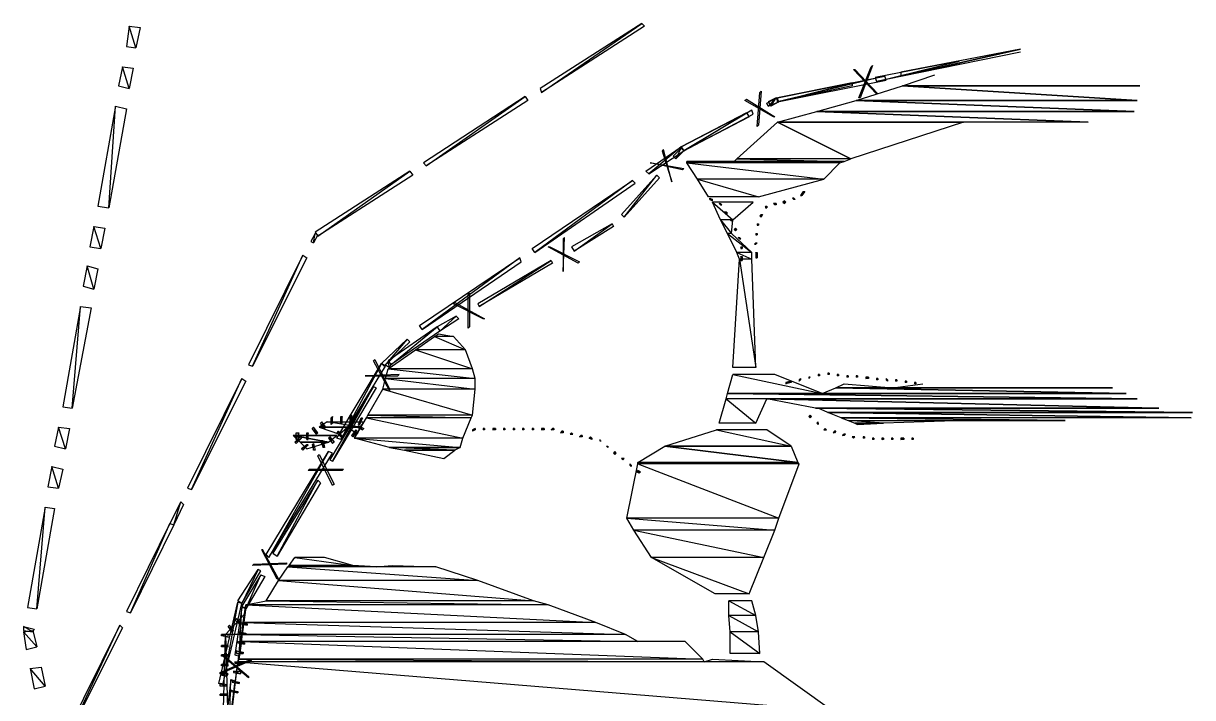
# Model space of a CAD drawing. Header units: feet. Extents: x 676 to 4623, y 1 to 2768.
# Drawn here: x 3180 to 4042, y 642 to 1140 of the extents above; entities that cross this region are included whole.
import ezdxf

# ---------------------------------------------------------------- set-up
doc = ezdxf.new("R2010")
doc.units = ezdxf.units.FT
for name, color, linetype in [('CLEARING_LIMITS', 4, 'Continuous'), ('LANDSCAPE_POND', 6, 'Continuous'), ('SANITARY_CLEAR_ZONE', 6, 'Continuous'), ('WETLAND_EXPANSION', 1, 'Continuous'), ('WETLANDS', 5, 'Continuous')]:
    doc.layers.add(name, color=color, linetype=linetype)

msp = doc.modelspace()

# ---------------------------------------------------------------- linework, layer by layer
at = {"layer": 'CLEARING_LIMITS'}
for points in [[(3256, 1123), (3263, 1122), (3258, 1138), (3256, 1123)], [(3263, 1122), (3258, 1138), (3266, 1137), (3263, 1122)], [(3250, 1094), (3258, 1092), (3253, 1108), (3250, 1094)], [(3258, 1092), (3253, 1108), (3261, 1107), (3258, 1092)], [(3235, 1005), (3243, 1004), (3248, 1079), (3235, 1005)], [(3243, 1004), (3248, 1079), (3256, 1077), (3243, 1004)], [(3229, 975), (3237, 974), (3232, 990), (3229, 975)], [(3237, 974), (3232, 990), (3240, 989), (3237, 974)], [(3224, 946), (3232, 944), (3227, 961), (3224, 946)], [(3232, 944), (3227, 961), (3235, 959), (3232, 944)], [(3209, 857), (3216, 856), (3222, 931), (3209, 857)], [(3216, 856), (3222, 931), (3230, 930), (3216, 856)], [(3203, 828), (3211, 826), (3206, 842), (3203, 828)], [(3211, 826), (3206, 842), (3214, 841), (3211, 826)], [(3198, 798), (3206, 797), (3201, 813), (3198, 798)], [(3206, 797), (3201, 813), (3209, 811), (3206, 797)], [(3183, 709), (3190, 708), (3196, 783), (3183, 709)], [(3190, 708), (3196, 783), (3203, 782), (3190, 708)], [(3180, 692), (3187, 691), (3180, 695), (3180, 692)], [(3187, 691), (3180, 695), (3188, 693), (3187, 691)], [(3190, 680), (3180, 691), (3187, 692), (3190, 680)], [(3182, 678), (3190, 680), (3180, 691), (3182, 678)], [(3196, 651), (3185, 664), (3193, 665), (3196, 651)], [(3188, 649), (3196, 651), (3185, 664), (3188, 649)]]:
    msp.add_lwpolyline(points, dxfattribs=at)
at = {"layer": 'LANDSCAPE_POND'}
for points in [[(3561, 1092), (3562, 1089), (3636, 1140), (3561, 1092)], [(3562, 1089), (3636, 1140), (3638, 1138), (3562, 1089)], [(3915, 1121), (3827, 1104), (3827, 1101), (3915, 1121), (3827, 1101), (3915, 1119)], [(3816, 1098), (3815, 1101), (3736, 1082), (3816, 1098)], [(3815, 1101), (3736, 1082), (3736, 1085), (3815, 1101)], [(3475, 1037), (3477, 1035), (3550, 1086), (3475, 1037)], [(3477, 1035), (3550, 1086), (3552, 1083), (3477, 1035)], [(3735, 1085), (3729, 1079), (3728, 1081), (3735, 1085)], [(3737, 1082), (3735, 1085), (3729, 1079), (3737, 1082)], [(3717, 1076), (3667, 1046), (3665, 1049), (3717, 1076)], [(3718, 1073), (3717, 1076), (3667, 1046), (3718, 1073)], [(3665, 1049), (3641, 1029), (3639, 1031), (3665, 1049)], [(3667, 1046), (3665, 1049), (3641, 1029), (3667, 1046)], [(3395, 986), (3397, 983), (3465, 1031), (3395, 986)], [(3397, 983), (3465, 1031), (3467, 1028), (3397, 983)], [(3629, 1024), (3557, 971), (3555, 974), (3629, 1024)], [(3631, 1022), (3629, 1024), (3557, 971), (3631, 1022)], [(3392, 979), (3394, 978), (3395, 985), (3392, 979)], [(3394, 978), (3395, 985), (3397, 984), (3394, 978)], [(3346, 888), (3349, 887), (3386, 969), (3346, 888)], [(3349, 887), (3386, 969), (3389, 967), (3349, 887)], [(3546, 967), (3474, 914), (3472, 917), (3546, 967)], [(3547, 964), (3546, 967), (3474, 914), (3547, 964)], [(3463, 907), (3446, 887), (3444, 889), (3463, 907)], [(3465, 905), (3463, 907), (3446, 887), (3465, 905)], [(3444, 889), (3414, 833), (3411, 834), (3444, 889)], [(3447, 887), (3444, 889), (3414, 833), (3447, 887)], [(3301, 797), (3304, 796), (3341, 878), (3301, 797)], [(3304, 796), (3341, 878), (3344, 876), (3304, 796)], [(3405, 824), (3361, 746), (3359, 748), (3405, 824)], [(3408, 823), (3405, 824), (3361, 746), (3408, 823)], [(3288, 771), (3291, 770), (3296, 787), (3288, 771)], [(3291, 770), (3296, 787), (3298, 785), (3291, 770)], [(3256, 706), (3259, 705), (3288, 771), (3256, 706)], [(3259, 705), (3288, 771), (3291, 770), (3259, 705)], [(3353, 737), (3341, 712), (3338, 714), (3353, 737)], [(3355, 736), (3353, 737), (3341, 712), (3355, 736)], [(3338, 713), (3327, 652), (3324, 653), (3338, 713)], [(3341, 712), (3338, 713), (3327, 652), (3341, 712)], [(3211, 615), (3213, 614), (3251, 696), (3211, 615)], [(3213, 614), (3251, 696), (3253, 694), (3213, 614)]]:
    msp.add_lwpolyline(points, dxfattribs=at)
at = {"layer": 'SANITARY_CLEAR_ZONE'}
msp.add_line((3713, 1074), (3715, 1071), dxfattribs=at)
for points in [[(3808, 1100), (3809, 1097), (3870, 1112), (3808, 1100)], [(3871, 1110), (3809, 1097), (3870, 1112)], [(3810, 1088), (3809, 1088), (3792, 1106), (3793, 1106), (3810, 1088)], [(3796, 1085), (3805, 1108), (3806, 1109), (3797, 1085), (3796, 1085)], [(3736, 1085), (3736, 1082), (3791, 1096), (3736, 1085)], [(3736, 1082), (3791, 1096), (3791, 1094), (3736, 1082)], [(3721, 1064), (3723, 1089), (3724, 1090), (3722, 1065), (3721, 1064)], [(3734, 1071), (3733, 1071), (3712, 1083), (3713, 1084), (3734, 1071)], [(3729, 1082), (3731, 1079), (3735, 1085), (3729, 1082)], [(3731, 1079), (3735, 1085), (3737, 1082), (3731, 1079)], [(3665, 1049), (3667, 1046), (3713, 1074), (3665, 1049)], [(3667, 1046), (3713, 1074), (3715, 1071), (3667, 1046)], [(3652, 1047), (3651, 1046), (3658, 1023), (3652, 1047)], [(3659, 1042), (3661, 1040), (3665, 1048), (3659, 1042)], [(3661, 1040), (3665, 1048), (3667, 1046), (3661, 1040)], [(3667, 1033), (3666, 1032), (3642, 1037), (3643, 1037), (3667, 1033)], [(3621, 999), (3623, 997), (3647, 1028), (3621, 999)], [(3623, 997), (3647, 1028), (3649, 1026), (3623, 997)], [(3584, 975), (3586, 972), (3614, 992), (3584, 975)], [(3586, 972), (3614, 992), (3615, 990), (3586, 972)], [(3590, 964), (3589, 963), (3567, 975), (3568, 975), (3590, 964)], [(3579, 982), (3578, 981), (3578, 957), (3579, 982)], [(3515, 933), (3516, 931), (3569, 965), (3515, 933)], [(3516, 931), (3569, 965), (3570, 963), (3516, 931)], [(3508, 915), (3508, 940), (3509, 941), (3509, 916), (3508, 915)], [(3520, 922), (3519, 922), (3497, 933), (3498, 934), (3520, 922)], [(3485, 916), (3487, 913), (3499, 924), (3485, 916)], [(3487, 913), (3499, 924), (3501, 922), (3487, 913)], [(3449, 891), (3451, 888), (3485, 916), (3449, 891)], [(3451, 888), (3485, 916), (3487, 913), (3451, 888)], [(3450, 869), (3438, 891), (3439, 892), (3450, 870), (3450, 869)], [(3447, 888), (3450, 886), (3449, 890), (3447, 888)], [(3450, 886), (3449, 890), (3451, 889), (3450, 886)], [(3457, 881), (3432, 880), (3456, 880), (3457, 881)], [(3406, 818), (3408, 817), (3438, 872), (3406, 818)], [(3408, 817), (3438, 872), (3440, 871), (3408, 817)], [(3408, 799), (3397, 821), (3398, 822), (3409, 800), (3408, 799)], [(3416, 811), (3415, 810), (3390, 810), (3391, 811), (3416, 811)], [(3364, 749), (3367, 747), (3397, 803), (3364, 749)], [(3367, 747), (3397, 803), (3399, 801), (3367, 747)], [(3367, 730), (3356, 751), (3356, 752), (3368, 730), (3367, 730)], [(3374, 742), (3374, 741), (3349, 740), (3350, 741), (3374, 742)], [(3341, 710), (3344, 708), (3355, 733), (3341, 710)], [(3344, 708), (3355, 733), (3358, 732), (3344, 708)], [(3336, 674), (3339, 673), (3341, 709), (3336, 674)], [(3339, 673), (3341, 709), (3344, 709), (3339, 673)], [(3346, 657), (3327, 673), (3327, 674), (3346, 658), (3346, 657)], [(3348, 671), (3348, 670), (3325, 660), (3325, 661), (3348, 671)], [(3329, 622), (3332, 622), (3333, 656), (3329, 622)], [(3332, 622), (3333, 656), (3336, 655), (3332, 622)]]:
    msp.add_lwpolyline(points, dxfattribs=at)
at = {"layer": 'WETLAND_EXPANSION'}
for points in [[(3688, 1010), (3686, 1010), (3686, 1011), (3688, 1010)], [(3688, 1009), (3688, 1010), (3686, 1010), (3688, 1009)], [(3740, 1008), (3741, 1007), (3741, 1009), (3740, 1008)], [(3741, 1007), (3741, 1009), (3742, 1008), (3741, 1007)], [(3747, 1011), (3748, 1010), (3748, 1011), (3747, 1011)], [(3748, 1010), (3748, 1011), (3749, 1010), (3748, 1010)], [(3753, 1013), (3754, 1013), (3755, 1016), (3753, 1013)], [(3754, 1013), (3755, 1016), (3756, 1016), (3754, 1013)], [(3694, 1006), (3695, 1006), (3693, 1007), (3694, 1006)], [(3695, 1006), (3693, 1007), (3694, 1007), (3695, 1006)], [(3698, 1000), (3699, 1000), (3697, 1001), (3698, 1000)], [(3699, 1000), (3697, 1001), (3698, 1001), (3699, 1000)], [(3727, 1004), (3728, 1004), (3727, 1005), (3727, 1004)], [(3728, 1004), (3727, 1005), (3728, 1005), (3728, 1004)], [(3733, 1007), (3734, 1006), (3735, 1007), (3733, 1007)], [(3734, 1006), (3735, 1007), (3735, 1006), (3734, 1006)], [(3702, 994), (3701, 995), (3702, 995), (3702, 994)], [(3721, 991), (3722, 991), (3721, 992), (3721, 991)], [(3722, 991), (3721, 992), (3722, 992), (3722, 991)], [(3723, 998), (3724, 997), (3724, 999), (3723, 998)], [(3724, 997), (3724, 999), (3725, 999), (3724, 997)], [(3706, 988), (3704, 988), (3705, 989), (3706, 988)], [(3705, 987), (3706, 988), (3704, 988), (3705, 987)], [(3720, 984), (3721, 984), (3720, 985), (3720, 984)], [(3721, 984), (3720, 985), (3721, 985), (3721, 984)], [(3708, 981), (3709, 981), (3707, 982), (3708, 981)], [(3709, 981), (3707, 982), (3708, 982), (3709, 981)], [(3709, 974), (3710, 974), (3709, 975), (3709, 974)], [(3710, 974), (3709, 975), (3710, 975), (3710, 974)], [(3719, 977), (3720, 977), (3720, 978), (3719, 977)], [(3720, 977), (3720, 978), (3721, 978), (3720, 977)], [(3709, 965), (3710, 965), (3709, 968), (3709, 965)], [(3710, 965), (3709, 968), (3710, 968), (3710, 965)], [(3720, 967), (3721, 967), (3720, 971), (3720, 967)], [(3721, 967), (3720, 971), (3721, 971), (3721, 967)], [(3766, 881), (3766, 880), (3767, 881), (3766, 881)], [(3766, 880), (3767, 881), (3767, 880), (3766, 880)], [(3773, 882), (3773, 881), (3774, 882), (3773, 882)], [(3773, 881), (3774, 882), (3774, 881), (3773, 881)], [(3780, 881), (3780, 880), (3781, 881), (3780, 881)], [(3780, 880), (3781, 881), (3781, 880), (3780, 880)], [(3787, 880), (3787, 879), (3788, 880), (3787, 880)], [(3787, 879), (3788, 880), (3788, 879), (3787, 879)], [(3794, 880), (3794, 879), (3795, 880), (3794, 880)], [(3794, 879), (3795, 880), (3795, 879), (3794, 879)], [(3742, 875), (3742, 874), (3746, 876), (3742, 875)], [(3742, 874), (3746, 876), (3746, 875), (3742, 874)], [(3752, 877), (3752, 876), (3753, 878), (3752, 877)], [(3752, 876), (3753, 878), (3753, 877), (3752, 876)], [(3759, 879), (3759, 878), (3760, 879), (3759, 879)], [(3759, 878), (3760, 879), (3759, 878)], [(3801, 879), (3801, 878), (3803, 879), (3801, 879)], [(3801, 878), (3803, 879), (3803, 878), (3801, 878)], [(3809, 878), (3809, 877), (3810, 878), (3809, 878)], [(3809, 877), (3810, 878), (3810, 877), (3809, 877)], [(3816, 878), (3816, 877), (3817, 877), (3816, 878)], [(3816, 877), (3817, 877), (3817, 876), (3816, 877)], [(3823, 877), (3823, 876), (3824, 877), (3823, 877)], [(3823, 876), (3824, 877), (3824, 876), (3823, 876)], [(3830, 876), (3830, 875), (3831, 876), (3830, 876)], [(3830, 875), (3831, 876), (3831, 875), (3830, 875)], [(3837, 875), (3837, 874), (3838, 875), (3837, 875)], [(3837, 874), (3838, 875), (3838, 874), (3837, 874)], [(3419, 842), (3428, 842), (3426, 837), (3419, 842), (3398, 842), (3428, 842), (3404, 846), (3431, 846), (3428, 842), (3404, 846), (3398, 842), (3413, 837), (3419, 842)], [(3400, 846), (3402, 841), (3399, 845), (3400, 846)], [(3403, 842), (3400, 846), (3402, 841), (3403, 842)], [(3408, 845), (3408, 850), (3407, 844), (3408, 845)], [(3408, 850), (3407, 844), (3407, 849), (3408, 850)], [(3415, 845), (3415, 850), (3414, 845), (3415, 845)], [(3415, 850), (3414, 845), (3414, 850), (3415, 850)], [(3423, 846), (3422, 851), (3421, 846), (3423, 846)], [(3422, 851), (3421, 846), (3421, 851), (3422, 851)], [(3428, 844), (3430, 849), (3427, 844), (3428, 844)], [(3430, 849), (3427, 844), (3429, 849), (3430, 849)], [(3760, 851), (3759, 850), (3761, 850), (3760, 851)], [(3759, 850), (3761, 850), (3760, 849), (3759, 850)], [(3766, 846), (3765, 845), (3766, 845), (3766, 846)], [(3765, 845), (3766, 845), (3766, 844), (3765, 845)], [(3383, 833), (3383, 838), (3381, 833), (3383, 833)], [(3383, 838), (3381, 833), (3381, 838), (3383, 838)], [(3390, 833), (3390, 838), (3389, 833), (3390, 833)], [(3390, 838), (3389, 833), (3389, 838), (3390, 838)], [(3394, 842), (3396, 837), (3393, 841), (3394, 842)], [(3397, 838), (3394, 842), (3396, 837), (3397, 838)], [(3411, 838), (3414, 835), (3412, 839), (3411, 838)], [(3414, 835), (3412, 839), (3415, 835), (3414, 835)], [(3425, 840), (3422, 836), (3426, 839), (3425, 840)], [(3422, 836), (3426, 839), (3423, 835), (3422, 836)], [(3426, 842), (3430, 840), (3427, 843), (3426, 842)], [(3430, 840), (3427, 843), (3431, 841), (3430, 840)], [(3511, 840), (3511, 839), (3513, 841), (3511, 840)], [(3511, 839), (3513, 841), (3513, 840), (3511, 839)], [(3519, 841), (3519, 840), (3520, 841), (3519, 841)], [(3519, 840), (3520, 841), (3520, 840), (3519, 840)], [(3526, 841), (3526, 840), (3528, 841), (3526, 841)], [(3526, 840), (3528, 841), (3528, 840), (3526, 840)], [(3534, 841), (3534, 840), (3535, 841), (3534, 841)], [(3534, 840), (3535, 841), (3535, 840), (3534, 840)], [(3541, 841), (3541, 840), (3542, 841), (3541, 841)], [(3541, 840), (3542, 841), (3542, 840), (3541, 840)], [(3548, 841), (3548, 840), (3549, 841), (3548, 841)], [(3548, 840), (3549, 841), (3549, 840), (3548, 840)], [(3555, 841), (3555, 840), (3556, 841), (3555, 841)], [(3555, 840), (3556, 841), (3556, 840), (3555, 840)], [(3562, 841), (3562, 840), (3564, 841), (3562, 841)], [(3562, 840), (3564, 841), (3564, 840), (3562, 840)], [(3570, 841), (3569, 840), (3571, 841), (3570, 841)], [(3569, 840), (3571, 841), (3571, 840), (3569, 840)], [(3577, 839), (3576, 838), (3578, 839), (3577, 839)], [(3576, 838), (3578, 839), (3578, 838), (3576, 838)], [(3584, 838), (3583, 837), (3585, 837), (3584, 838)], [(3583, 837), (3585, 837), (3583, 837)], [(3771, 841), (3770, 840), (3772, 840), (3771, 841)], [(3770, 840), (3772, 840), (3771, 840), (3770, 840)], [(3778, 839), (3777, 838), (3779, 839), (3778, 839)], [(3777, 838), (3779, 839), (3778, 838), (3777, 838)], [(3785, 837), (3784, 836), (3786, 837), (3785, 837)], [(3784, 836), (3786, 837), (3785, 836), (3784, 836)], [(3411, 836), (3390, 836), (3379, 836), (3411, 836), (3390, 836), (3411, 836), (3379, 836), (3384, 831), (3405, 831), (3379, 836), (3405, 831), (3384, 831), (3389, 826), (3405, 831), (3411, 836)], [(3384, 835), (3380, 831), (3385, 834), (3384, 835)], [(3380, 831), (3385, 834), (3381, 830), (3380, 831)], [(3389, 829), (3385, 826), (3390, 829), (3389, 829)], [(3385, 826), (3390, 829), (3386, 825), (3385, 826)], [(3393, 829), (3394, 825), (3394, 830), (3393, 829)], [(3394, 825), (3394, 830), (3395, 825), (3394, 825)], [(3399, 832), (3401, 827), (3401, 832), (3399, 832)], [(3401, 827), (3401, 832), (3402, 827), (3401, 827)], [(3405, 834), (3408, 830), (3406, 835), (3405, 834)], [(3408, 830), (3406, 835), (3409, 831), (3408, 830)], [(3591, 836), (3590, 835), (3592, 836), (3591, 836)], [(3590, 835), (3592, 836), (3592, 835), (3590, 835)], [(3598, 835), (3597, 834), (3599, 834), (3598, 835)], [(3597, 834), (3599, 834), (3599, 833), (3597, 834)], [(3605, 833), (3605, 832), (3606, 832)], [(3611, 828), (3611, 827), (3610, 828), (3611, 828)], [(3792, 835), (3791, 835), (3793, 835), (3792, 835)], [(3791, 835), (3793, 835), (3792, 834), (3791, 835)], [(3799, 835), (3799, 834), (3800, 835), (3799, 835)], [(3799, 834), (3800, 835), (3800, 834), (3799, 834)], [(3806, 834), (3806, 833), (3807, 834), (3806, 834)], [(3806, 833), (3807, 834), (3807, 833), (3806, 833)], [(3813, 834), (3813, 833), (3814, 834), (3813, 834)], [(3813, 833), (3814, 834), (3814, 833), (3813, 833)], [(3820, 834), (3820, 833), (3821, 834), (3820, 834)], [(3820, 833), (3821, 834), (3821, 833), (3820, 833)], [(3827, 834), (3827, 833), (3829, 834), (3827, 834)], [(3827, 833), (3829, 834), (3829, 833), (3827, 833)], [(3835, 834), (3835, 833), (3836, 834), (3835, 834)], [(3835, 833), (3836, 834), (3836, 833), (3835, 833)], [(3616, 824), (3615, 823), (3617, 823), (3616, 824)], [(3615, 823), (3617, 823), (3616, 822), (3615, 823)], [(3622, 819), (3621, 819), (3623, 819), (3622, 819)], [(3621, 819), (3623, 819), (3622, 818), (3621, 819)], [(3627, 815), (3627, 814), (3628, 814), (3627, 815)], [(3627, 814), (3628, 814), (3628, 813), (3627, 814)], [(3633, 810), (3632, 809), (3635, 809), (3633, 810)], [(3632, 809), (3635, 809), (3634, 808), (3632, 809)], [(3343, 704), (3341, 689), (3329, 689), (3343, 704)], [(3337, 701), (3339, 697), (3336, 700), (3337, 701)], [(3340, 697), (3345, 696), (3340, 698), (3340, 697), (3337, 701), (3339, 697), (3340, 697)], [(3332, 696), (3334, 691), (3331, 695), (3332, 696)], [(3335, 692), (3332, 696), (3334, 691), (3335, 692)], [(3339, 690), (3344, 689), (3339, 691), (3339, 690)], [(3344, 689), (3339, 691), (3344, 690), (3344, 689)], [(3345, 696), (3340, 698), (3345, 697), (3345, 696)], [(3331, 689), (3326, 689), (3331, 687), (3331, 689)], [(3326, 689), (3331, 687), (3326, 688), (3326, 689)], [(3331, 681), (3326, 681), (3331, 680), (3331, 681)], [(3326, 681), (3331, 680), (3326, 680), (3326, 681)], [(3329, 689), (3331, 616), (3327, 616), (3329, 689)], [(3341, 689), (3329, 689), (3331, 616), (3341, 689)], [(3338, 683), (3343, 682), (3338, 684), (3338, 683)], [(3343, 682), (3338, 684), (3343, 683), (3343, 682)], [(3331, 674), (3326, 674), (3331, 673), (3331, 674)], [(3326, 674), (3331, 673), (3326, 673), (3326, 674)], [(3337, 675), (3342, 675), (3337, 677), (3337, 675)], [(3342, 675), (3337, 677), (3342, 676), (3342, 675)], [(3331, 667), (3326, 667), (3331, 666), (3331, 667)], [(3326, 667), (3331, 666), (3326, 666), (3326, 667)], [(3336, 668), (3341, 668), (3336, 669), (3336, 668)], [(3341, 668), (3336, 669), (3341, 669), (3341, 668)], [(3326, 660), (3330, 658), (3325, 659), (3326, 660)], [(3331, 660), (3326, 660), (3330, 658), (3331, 660)], [(3335, 661), (3340, 660), (3335, 662), (3335, 661)], [(3340, 660), (3335, 662), (3340, 662), (3340, 660)], [(3330, 652), (3325, 653), (3330, 651), (3330, 652)], [(3325, 653), (3330, 651), (3325, 651), (3325, 653)], [(3333, 647), (3338, 646), (3333, 648), (3333, 647)], [(3338, 646), (3333, 648), (3338, 647), (3338, 646)], [(3334, 654), (3339, 653), (3334, 655), (3334, 654)], [(3339, 653), (3334, 655), (3339, 654), (3339, 653)], [(3330, 645), (3325, 645), (3330, 644), (3330, 645)], [(3325, 645), (3330, 644), (3325, 644), (3325, 645)]]:
    msp.add_lwpolyline(points, dxfattribs=at)
at = {"layer": 'WETLANDS'}
for points in [[(3965, 1067), (3736, 1067), (3765, 1075), (3965, 1067), (3765, 1075), (3999, 1075), (3765, 1075), (3794, 1083), (3999, 1075), (3794, 1083), (4001, 1083), (3794, 1083), (3828, 1094), (4001, 1083), (3828, 1094), (4003, 1094), (3828, 1094), (3852, 1102)], [(3736, 1067), (3873, 1067), (3736, 1067), (3873, 1067), (3736, 1067), (3873, 1067), (3790, 1040), (3736, 1067), (3790, 1040), (3706, 1040), (3736, 1067)], [(3785, 1038), (3669, 1038), (3782, 1037), (3785, 1038)], [(3669, 1038), (3782, 1037), (3669, 1037), (3669, 1038)], [(3782, 1037), (3669, 1037), (3770, 1025), (3782, 1037)], [(3669, 1037), (3770, 1025), (3677, 1025), (3669, 1037)], [(3706, 1040), (3785, 1038), (3704, 1038), (3706, 1040)], [(3790, 1040), (3706, 1040), (3785, 1038), (3790, 1040)], [(3770, 1025), (3677, 1025), (3722, 1012), (3770, 1025)], [(3677, 1025), (3722, 1012), (3685, 1012), (3677, 1025)], [(3718, 1008), (3688, 1008), (3703, 995), (3718, 1008)], [(3688, 1008), (3703, 995), (3694, 995), (3688, 1008)], [(3703, 995), (3694, 995), (3702, 985), (3703, 995)], [(3694, 995), (3702, 985), (3699, 985), (3694, 995)], [(3702, 985), (3699, 985), (3717, 971), (3702, 985)], [(3699, 985), (3717, 971), (3706, 971), (3699, 985)], [(3708, 966), (3720, 886), (3703, 886), (3708, 966)], [(3717, 971), (3706, 971), (3717, 966), (3717, 971)], [(3706, 971), (3717, 966), (3708, 966), (3706, 971)], [(3717, 966), (3708, 966), (3720, 886), (3717, 966)], [(3483, 909), (3506, 899), (3469, 899), (3483, 909)], [(3486, 911), (3497, 909), (3483, 909), (3486, 911)], [(3497, 909), (3483, 909), (3506, 899), (3497, 909)], [(3469, 899), (3511, 885), (3449, 885), (3469, 899)], [(3506, 899), (3469, 899), (3511, 885), (3506, 899)], [(3449, 885), (3513, 878), (3447, 878), (3449, 885)], [(3511, 885), (3449, 885), (3513, 878), (3511, 885)], [(4041, 849), (3783, 849), (3773, 853), (4041, 849), (3773, 853), (4042, 853), (3773, 853), (3766, 856), (4042, 853), (3766, 856), (4017, 856), (3766, 856), (3764, 856), (4017, 856), (3764, 856), (4015, 856), (3764, 856), (3728, 863), (4015, 856), (3728, 863), (4001, 863), (3698, 863), (3699, 867), (4001, 863), (3699, 867), (3703, 881), (3769, 867), (3734, 881), (3703, 881), (3769, 867), (3699, 867), (3993, 867), (3769, 867), (3779, 871), (3993, 867), (3779, 871), (3983, 871), (3821, 871), (3843, 874)], [(3447, 878), (3513, 870), (3445, 870), (3447, 878)], [(3513, 878), (3447, 878), (3513, 870), (3513, 878)], [(3785, 874), (3821, 871), (3779, 871), (3785, 874)], [(3445, 870), (3511, 851), (3434, 851), (3445, 870)], [(3513, 870), (3445, 870), (3511, 851), (3513, 870)], [(3698, 863), (3720, 845), (3693, 845), (3698, 863)], [(3728, 863), (3698, 863), (3720, 845), (3728, 863)], [(3433, 849), (3504, 834), (3424, 834), (3433, 849)], [(3434, 851), (3510, 849), (3433, 849), (3434, 851)], [(3510, 849), (3433, 849), (3504, 834), (3510, 849)], [(3511, 851), (3434, 851), (3510, 849), (3511, 851)], [(3977, 849), (3783, 849), (3948, 847), (3783, 849), (3788, 847), (3948, 847)], [(3788, 847), (3793, 845), (3814, 845), (3788, 847), (3874, 847), (3814, 845), (3793, 845), (3795, 844), (3814, 845), (3788, 847)], [(3691, 840), (3746, 828), (3653, 828), (3691, 840)], [(3728, 840), (3691, 840), (3746, 828), (3728, 840)], [(3504, 834), (3424, 834), (3502, 827), (3504, 834)], [(3424, 834), (3502, 827), (3450, 827), (3424, 834)], [(3653, 828), (3746, 828), (3653, 828), (3746, 828), (3653, 828), (3746, 828), (3751, 816), (3653, 828), (3751, 816), (3633, 816), (3653, 828)], [(3450, 827), (3461, 825), (3498, 825), (3450, 827), (3502, 827), (3498, 825), (3461, 825), (3490, 819), (3498, 825), (3450, 827)], [(3633, 815), (3737, 775), (3625, 775), (3633, 815)], [(3751, 816), (3633, 816), (3752, 815), (3751, 816)], [(3633, 816), (3752, 815), (3633, 815), (3633, 816)], [(3752, 815), (3633, 815), (3737, 775), (3752, 815)], [(3737, 775), (3625, 775), (3734, 766), (3737, 775)], [(3625, 775), (3734, 766), (3630, 766), (3625, 775)], [(3734, 766), (3630, 766), (3726, 746), (3734, 766)], [(3630, 766), (3726, 746), (3643, 746), (3630, 766)], [(3380, 746), (3423, 740), (3376, 740), (3380, 746)], [(3402, 746), (3380, 746), (3423, 740), (3402, 746)], [(3726, 746), (3643, 746), (3715, 719), (3726, 746)], [(3643, 746), (3715, 719), (3690, 719), (3643, 746)], [(3375, 739), (3515, 729), (3368, 729), (3375, 739)], [(3376, 740), (3440, 739), (3375, 739), (3376, 740)], [(3484, 739), (3375, 739), (3515, 729), (3484, 739)], [(3423, 740), (3376, 740), (3440, 739), (3423, 740)], [(3452, 740), (3484, 739), (3440, 739), (3452, 740)], [(3368, 729), (3556, 714), (3359, 714), (3368, 729)], [(3515, 729), (3368, 729), (3556, 714), (3515, 729)], [(3344, 711), (3602, 698), (3342, 698), (3344, 711)], [(3359, 714), (3567, 711), (3344, 711), (3359, 714)], [(3567, 711), (3344, 711), (3602, 698), (3567, 711)], [(3556, 714), (3359, 714), (3567, 711), (3556, 714)], [(3717, 714), (3700, 714), (3720, 703), (3717, 714)], [(3700, 714), (3720, 703), (3700, 703), (3700, 714)], [(3720, 703), (3700, 703), (3722, 691), (3720, 703)], [(3700, 703), (3722, 691), (3701, 691), (3700, 703)], [(3342, 698), (3624, 689), (3341, 689), (3342, 698)], [(3602, 698), (3342, 698), (3624, 689), (3602, 698)], [(3722, 691), (3701, 691), (3723, 675), (3722, 691)], [(3701, 691), (3723, 675), (3701, 675), (3701, 691)], [(3341, 684), (3681, 671), (3339, 671), (3341, 684)], [(3624, 689), (3341, 689), (3633, 684), (3624, 689)], [(3341, 689), (3633, 684), (3341, 684), (3341, 689)], [(3668, 684), (3341, 684), (3681, 671), (3668, 684)], [(3338, 669), (3776, 633), (3334, 633), (3338, 669)], [(3339, 671), (3682, 669), (3338, 669), (3339, 671)], [(3726, 669), (3338, 669), (3776, 633), (3726, 669)], [(3681, 671), (3339, 671), (3682, 669), (3681, 671)], [(3688, 671), (3726, 669), (3682, 669), (3688, 671)]]:
    msp.add_lwpolyline(points, dxfattribs=at)

doc.saveas('drawing.dxf')
